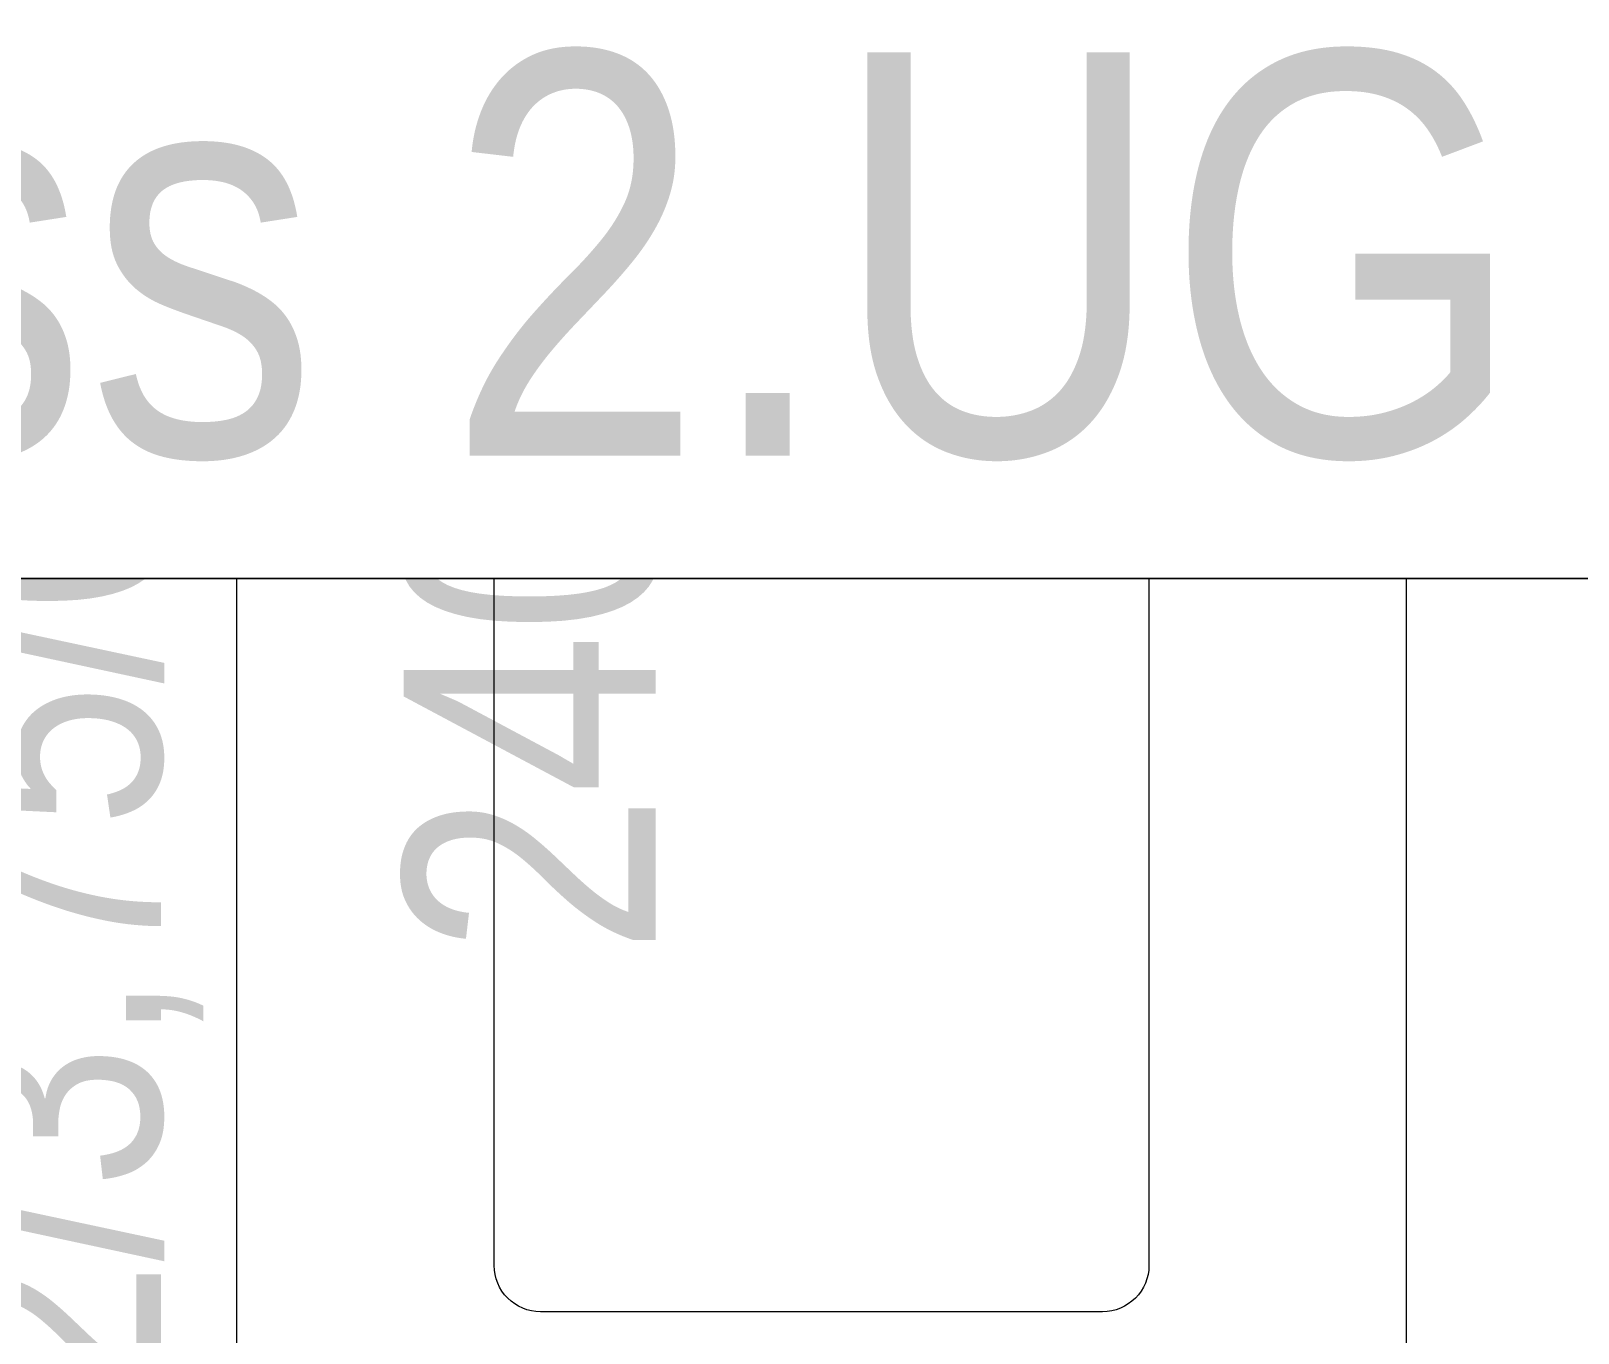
# Model space of a CAD drawing. Header units: centimetres. Extents: x 52.8 to 69.4, y 16.8 to 58.2.
# Drawn here: x 62.075 to 63.61, y 37.563 to 38.855 of the extents above; entities that cross this region are included whole.
import ezdxf
from ezdxf.enums import TextEntityAlignment as Align
from ezdxf.xclip import XClip

# ---------------------------------------------------------------- set-up
doc = ezdxf.new("R2010")
doc.units = ezdxf.units.CM
doc.header["$MEASUREMENT"] = 0
doc.header["$XCLIPFRAME"] = 0
for name, color, linetype in [('-2._Grundriss 2.UG_7_Decken.gfb', 7, 'Continuous'), ('-2._Grundriss 2.UG_7_Möblierung_ lose.gfb', 7, 'Continuous'), ('-2._Grundriss 2.UG_7_Text 1_50.gfb', 7, 'Continuous'), ('-2._Grundriss 2.UG_7_Wände massiv.gfb', 7, 'Continuous')]:
    doc.layers.add(name, color=color, linetype=linetype)
doc.styles.add('ERSTELLTER_STIL_3', font='')
doc.styles.get('ERSTELLTER_STIL_3').set_extended_font_data('Arial Narrow')

# ---------------------------------------------------------------- blocks, each defined once
blk = doc.blocks.new('Zeichnung_8_7', base_point=(42.57, 4.7584))
at = {"layer": '-2._Grundriss 2.UG_7_Möblierung_ lose.gfb', "color": 7, "linetype": 'Continuous', "lineweight": 13, "ltscale": 10, "flags": 128}
for points in [[(63.4391, 38.3115), (63.4391, 37.3404, -0.414214), (63.3571, 37.2584), (62.3611, 37.2584, -0.414214), (62.2791, 37.3404), (62.2791, 38.3115)], [(63.1839, 38.3115), (63.1839, 37.6299, -0.414214), (63.138, 37.584), (62.5802, 37.584, -0.414214), (62.5343, 37.6299), (62.5343, 38.3115)]]:
    blk.add_lwpolyline(points, format="xyb", dxfattribs=at)
at = {"layer": '-2._Grundriss 2.UG_7_Text 1_50.gfb', "color": 7, "linetype": 'Continuous', "lineweight": 13, "insert": (62.4446, 37.9385), "char_height": 0.25, "attachment_point": 1, "rotation": 90, "style": 'ERSTELLTER_STIL_3'}
blk.add_mtext('\\A1;240 L', dxfattribs=at)
at = {"layer": '-2._Grundriss 2.UG_7_Wände massiv.gfb', "color": 7, "linetype": 'Continuous', "lineweight": 25, "insert": (61.9274, 37.0607), "char_height": 0.225, "attachment_point": 4, "rotation": 90, "line_spacing_factor": 0.985871, "style": 'ERSTELLTER_STIL_3'}
blk.add_mtext('\\A1;WS (B/H/T)\\P 0,62/3,75/0,09', dxfattribs=at)
blk = doc.blocks.new('Mitgelieferter Zeichnungstitel[6]', base_point=(54.53, 16.7942))
at = {"color": 7, "linetype": 'Continuous', "lineweight": 13, "ltscale": 10}
blk.add_line((54.53, 38.3115), (69.4002, 38.3115), dxfattribs=at)
at = {"color": 7, "lineweight": 13, "style": 'ERSTELLTER_STIL_3'}
blk.add_attdef('AC_DrawingNumber', text='', height=0.4, dxfattribs=at).set_placement((54.53, 38.8281), align=Align.TOP_LEFT)
blk.add_attdef('AC_DrawingName', text='', height=0.4, dxfattribs=at).set_placement((61.9651, 38.8335), align=Align.TOP_CENTER)
blk.add_attdef('AC_DrawingScale', text='', height=0.4, dxfattribs=at).set_placement((69.4002, 38.8281), align=Align.TOP_RIGHT)

msp = doc.modelspace()

# ---------------------------------------------------------------- linework, layer by layer
at = {"layer": '-2._Grundriss 2.UG_7_Decken.gfb', "color": 7, "linetype": 'Continuous', "lineweight": 13, "ltscale": 10, "flags": 128}
msp.add_lwpolyline([(54.53, 16.7942), (69.4002, 16.7942), (69.4002, 38.3115), (54.53, 38.3115)], close=True, dxfattribs=at)

# ---------------------------------------------------------------- next in the draw order: block references
at = {"color": 7, "linetype": 'Continuous', "lineweight": 13, "ltscale": 10}
ref = msp.add_blockref('Zeichnung_8_7', (42.57, 4.7584), dxfattribs=at)
XClip(ref).set_block_clipping_path([(54.5300182444, 16.794228408), (69.4001759032, 38.3115296116)])

# ---------------------------------------------------------------- next in the draw order: block references
ref = msp.add_blockref('Mitgelieferter Zeichnungstitel[6]', (54.53, 16.7942), dxfattribs=at)
ref.add_attrib('AC_DrawingName', 'Grundriss 2.UG', dxfattribs={"color": 7, "lineweight": 13, "height": 0.4, "style": 'ERSTELLTER_STIL_3'}).set_placement((61.9651, 38.8335), align=Align.TOP_CENTER)

doc.saveas('drawing.dxf')
